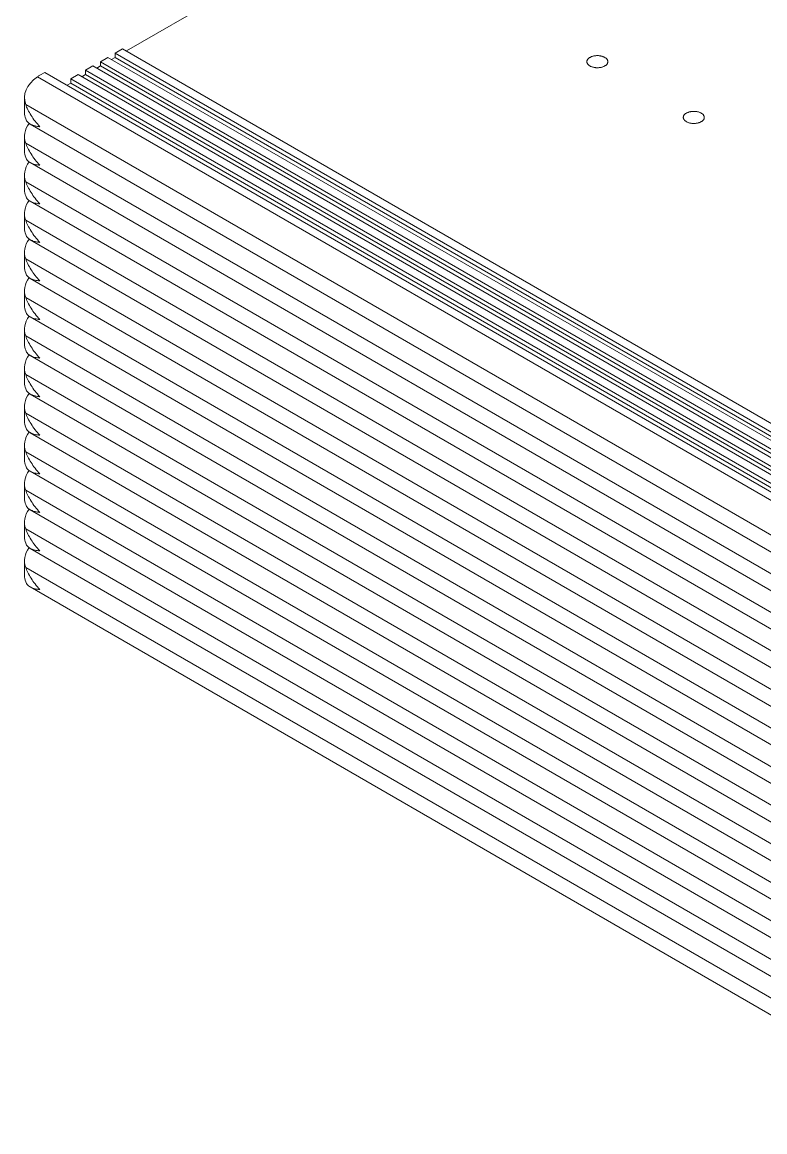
# Model space of a CAD drawing. Header units: millimetres. Extents: x 15 to 405, y 6 to 293.
# Drawn here: x 57.56 to 81.16, y 58.75 to 93.99 of the extents above; entities that cross this region are included whole.
import ezdxf

# ---------------------------------------------------------------- set-up
doc = ezdxf.new("R2010")
doc.units = ezdxf.units.MM

msp = doc.modelspace()

# ---------------------------------------------------------------- linework, layer by layer
at = {"color": 7, "linetype": 'Continuous', "lineweight": 18}
for p, q in [((89.396, 109.538), (60.876, 93.073)), ((60.523, 93.005), (60.758, 93.141)), ((103.892, 68.241), (60.758, 93.141)), ((60.051, 92.733), (60.287, 92.869)), ((103.185, 67.833), (60.051, 92.733)), ((60.051, 92.733), (60.051, 92.597)), ((103.42, 67.969), (60.287, 92.869)), ((60.523, 92.869), (60.405, 92.801)), ((103.656, 68.105), (60.523, 93.005)), ((60.523, 93.005), (60.523, 92.869)), ((103.656, 67.969), (60.523, 92.869)), ((58.283, 92.393), (58.127, 92.303)), ((102.595, 66.812), (58.283, 92.393)), ((59.108, 92.189), (59.344, 92.325)), ((102.478, 67.425), (59.344, 92.325)), ((59.58, 92.325), (59.462, 92.257)), ((59.58, 92.461), (59.815, 92.597)), ((102.713, 67.561), (59.58, 92.461)), ((59.58, 92.461), (59.58, 92.325)), ((102.713, 67.425), (59.58, 92.325)), ((102.949, 67.697), (59.815, 92.597)), ((60.051, 92.597), (59.933, 92.529)), ((103.185, 67.697), (60.051, 92.597)), ((102.357, 66.678), (58.05, 92.255)), ((59.108, 92.053), (58.991, 91.985)), ((59.108, 92.189), (59.108, 92.053)), ((102.242, 67.289), (59.108, 92.189)), ((102.242, 67.152), (59.108, 92.053)), ((57.639, 91.584), (57.639, 91.116)), ((100.907, 66.416), (57.677, 91.373)), ((57.821, 90.753), (100.503, 66.113)), ((57.639, 90.36), (57.639, 89.891)), ((100.907, 65.191), (57.677, 90.148)), ((57.821, 89.528), (100.503, 64.888)), ((57.639, 89.135), (57.639, 88.666)), ((100.907, 63.966), (57.677, 88.923)), ((57.821, 88.303), (100.503, 63.663)), ((57.639, 87.91), (57.639, 87.442)), ((100.907, 62.742), (57.677, 87.698)), ((57.821, 87.078), (100.503, 62.439)), ((57.639, 86.685), (57.639, 86.217)), ((100.907, 61.517), (57.677, 86.473)), ((57.821, 85.853), (100.503, 61.214)), ((57.639, 85.46), (57.639, 84.992)), ((100.907, 60.292), (57.677, 85.249)), ((57.821, 84.629), (100.503, 59.989)), ((57.639, 84.236), (57.639, 83.767)), ((100.907, 59.067), (57.677, 84.024)), ((57.821, 83.404), (100.503, 58.764)), ((57.639, 83.011), (57.639, 82.542)), ((100.907, 57.842), (57.677, 82.799)), ((57.821, 82.179), (100.503, 57.539)), ((57.639, 81.786), (57.639, 81.318)), ((100.907, 56.618), (57.677, 81.574)), ((57.821, 80.954), (100.503, 56.315)), ((57.639, 80.561), (57.639, 80.093)), ((100.907, 55.393), (57.677, 80.349)), ((57.821, 79.729), (100.503, 55.09)), ((57.639, 79.336), (57.639, 78.868)), ((100.907, 54.168), (57.677, 79.124)), ((57.821, 78.505), (100.503, 53.865)), ((57.639, 78.111), (57.639, 77.643)), ((100.907, 52.943), (57.677, 77.9)), ((57.821, 77.28), (100.503, 52.64)), ((57.639, 76.887), (57.639, 76.418)), ((100.907, 51.718), (57.677, 76.675)), ((57.821, 76.055), (100.503, 51.415))]:
    msp.add_line(p, q, dxfattribs=at)
at = {"color": 7, "linetype": 'Continuous', "lineweight": 18, "flags": 128}
for points in [[(76.079, 92.869), (76.064, 92.877), (76.048, 92.885), (76.031, 92.892), (76.014, 92.899), (75.995, 92.904), (75.977, 92.91), (75.957, 92.914), (75.938, 92.918), (75.918, 92.921), (75.897, 92.923), (75.877, 92.925), (75.856, 92.926), (75.835, 92.926), (75.815, 92.925), (75.794, 92.924), (75.774, 92.921), (75.754, 92.919), (75.734, 92.915), (75.714, 92.911), (75.696, 92.906), (75.677, 92.9), (75.66, 92.894), (75.643, 92.887), (75.627, 92.879), (75.611, 92.871), (75.597, 92.863), (75.583, 92.854), (75.571, 92.844), (75.559, 92.834), (75.549, 92.824), (75.54, 92.813), (75.532, 92.802), (75.525, 92.791), (75.52, 92.779), (75.515, 92.767), (75.512, 92.756), (75.51, 92.744), (75.51, 92.732), (75.511, 92.72), (75.513, 92.708), (75.516, 92.696), (75.521, 92.684), (75.527, 92.673), (75.534, 92.662), (75.542, 92.651), (75.552, 92.64), (75.562, 92.63), (75.574, 92.62), (75.587, 92.61), (75.6, 92.601), (75.615, 92.593), (75.63, 92.585), (75.647, 92.578), (75.664, 92.571), (75.682, 92.565), (75.7, 92.559), (75.719, 92.555), (75.739, 92.55), (75.759, 92.547), (75.779, 92.544), (75.799, 92.542), (75.82, 92.541), (75.841, 92.541), (75.861, 92.541), (75.882, 92.542), (75.902, 92.544), (75.923, 92.546), (75.943, 92.55), (75.962, 92.554), (75.981, 92.558), (76, 92.563), (76.018, 92.569), (76.035, 92.576), (76.052, 92.583), (76.068, 92.591), (76.083, 92.599), (76.096, 92.608), (76.109, 92.617), (76.121, 92.627), (76.132, 92.637), (76.142, 92.648), (76.151, 92.659), (76.158, 92.67), (76.164, 92.681), (76.169, 92.693), (76.173, 92.705), (76.175, 92.717), (76.176, 92.729), (76.176, 92.741), (76.175, 92.753), (76.172, 92.765), (76.168, 92.776), (76.163, 92.788), (76.156, 92.799), (76.149, 92.81), (76.14, 92.821), (76.13, 92.832), (76.119, 92.842), (76.106, 92.851), (76.093, 92.861), (76.079, 92.869)], [(79.143, 91.1), (79.128, 91.109), (79.112, 91.116), (79.095, 91.123), (79.078, 91.13), (79.06, 91.136), (79.041, 91.141), (79.022, 91.145), (79.002, 91.149), (78.982, 91.152), (78.962, 91.154), (78.941, 91.156), (78.92, 91.157), (78.9, 91.157), (78.879, 91.156), (78.858, 91.155), (78.838, 91.153), (78.818, 91.15), (78.798, 91.146), (78.779, 91.142), (78.76, 91.137), (78.741, 91.131), (78.724, 91.125), (78.707, 91.118), (78.691, 91.111), (78.675, 91.103), (78.661, 91.094), (78.647, 91.085), (78.635, 91.075), (78.624, 91.065), (78.613, 91.055), (78.604, 91.044), (78.596, 91.033), (78.589, 91.022), (78.584, 91.01), (78.579, 90.999), (78.576, 90.987), (78.574, 90.975), (78.574, 90.963), (78.575, 90.951), (78.577, 90.939), (78.58, 90.927), (78.585, 90.915), (78.591, 90.904), (78.598, 90.893), (78.606, 90.882), (78.616, 90.871), (78.626, 90.861), (78.638, 90.851), (78.651, 90.842), (78.664, 90.833), (78.679, 90.824), (78.695, 90.816), (78.711, 90.809), (78.728, 90.802), (78.746, 90.796), (78.764, 90.791), (78.783, 90.786), (78.803, 90.782), (78.823, 90.778), (78.843, 90.776), (78.863, 90.774), (78.884, 90.772), (78.905, 90.772), (78.925, 90.772), (78.946, 90.773), (78.967, 90.775), (78.987, 90.777), (79.007, 90.781), (79.026, 90.785), (79.046, 90.789), (79.064, 90.795), (79.082, 90.801), (79.099, 90.807), (79.116, 90.814), (79.132, 90.822), (79.147, 90.83), (79.161, 90.839), (79.174, 90.849), (79.186, 90.858), (79.196, 90.869), (79.206, 90.879), (79.215, 90.89), (79.222, 90.901), (79.228, 90.913), (79.233, 90.924), (79.237, 90.936), (79.239, 90.948), (79.241, 90.96), (79.24, 90.972), (79.239, 90.984), (79.236, 90.996), (79.232, 91.007), (79.227, 91.019), (79.22, 91.03), (79.213, 91.041), (79.204, 91.052), (79.194, 91.063), (79.183, 91.073), (79.17, 91.082), (79.157, 91.092), (79.143, 91.1)]]:
    msp.add_lwpolyline(points, dxfattribs=at)
at = {"color": 7, "linetype": 'Continuous', "lineweight": 18}
msp.add_arc((58.872, 91.01), 1.493, 119.9678, 123.423, dxfattribs=at)
for centre, major_axis, ratio, start_param, end_param in [((59.305, 91.626), (1.666, 0.066), 0.601897, 2.399682, 3.331294), ((59.305, 91.074), (1.666, -0.06), 0.551575, 3.161583, 3.375086), ((59.305, 90.402), (1.666, 0.066), 0.601897, 2.694769, 3.331294), ((59.305, 89.849), (1.666, -0.06), 0.551575, 3.161583, 3.375086), ((59.305, 89.177), (1.666, 0.066), 0.601897, 2.694769, 3.331294), ((59.305, 88.624), (1.666, -0.06), 0.551575, 3.161583, 3.375086), ((59.305, 87.952), (1.666, 0.066), 0.601897, 2.694769, 3.331294), ((59.305, 87.4), (1.666, -0.06), 0.551575, 3.161583, 3.375086), ((59.305, 86.727), (1.666, 0.066), 0.601897, 2.694769, 3.331294), ((59.305, 86.175), (1.666, -0.06), 0.551575, 3.161583, 3.375086), ((59.305, 85.502), (1.666, 0.066), 0.601897, 2.694769, 3.331294), ((59.305, 84.95), (1.666, -0.06), 0.551575, 3.161583, 3.375086), ((59.305, 84.278), (1.666, 0.066), 0.601897, 2.694769, 3.331294), ((59.305, 83.725), (1.666, -0.06), 0.551575, 3.161583, 3.375086), ((59.305, 83.053), (1.666, 0.066), 0.601897, 2.694778, 3.331294), ((59.305, 82.5), (1.666, -0.06), 0.551575, 3.161583, 3.375086), ((59.305, 81.828), (1.666, 0.066), 0.601897, 2.694778, 3.331294), ((59.305, 81.276), (1.666, -0.06), 0.551575, 3.161583, 3.375086), ((59.305, 80.603), (1.666, 0.066), 0.601897, 2.694778, 3.331294), ((59.305, 80.051), (1.666, -0.06), 0.551575, 3.161583, 3.375086), ((59.305, 79.378), (1.666, 0.066), 0.601897, 2.694778, 3.331294), ((59.305, 78.826), (1.666, -0.06), 0.551575, 3.161583, 3.375086), ((59.305, 78.153), (1.666, 0.066), 0.601897, 2.694778, 3.331294), ((59.305, 77.601), (1.666, -0.06), 0.551575, 3.161583, 3.375086), ((59.305, 76.929), (1.666, 0.066), 0.601897, 2.694778, 3.331294), ((59.305, 76.376), (1.666, -0.06), 0.551575, 3.161583, 3.375086)]:
    msp.add_ellipse(centre, major_axis=major_axis, ratio=ratio, start_param=start_param, end_param=end_param, dxfattribs=at)
for points in [[(57.677, 91.373), (57.694, 91.323), (57.718, 91.268), (57.775, 91.151), (57.81, 91.09), (57.886, 90.968), (57.928, 90.907), (58.021, 90.787), (58.073, 90.727), (58.127, 90.67)], [(57.677, 90.92), (57.694, 90.874), (57.718, 90.839), (57.775, 90.78), (57.81, 90.757), (57.886, 90.72), (57.928, 90.706), (58.021, 90.684), (58.073, 90.676), (58.127, 90.67)], [(57.677, 90.148), (57.694, 90.099), (57.718, 90.043), (57.775, 89.926), (57.81, 89.865), (57.886, 89.743), (57.928, 89.682), (58.021, 89.562), (58.073, 89.502), (58.127, 89.445)], [(57.677, 89.695), (57.694, 89.649), (57.718, 89.614), (57.775, 89.555), (57.81, 89.532), (57.886, 89.495), (57.928, 89.481), (58.021, 89.459), (58.073, 89.451), (58.127, 89.445)], [(57.677, 88.923), (57.694, 88.874), (57.718, 88.818), (57.775, 88.702), (57.81, 88.64), (57.886, 88.518), (57.928, 88.457), (58.021, 88.337), (58.073, 88.277), (58.127, 88.22)], [(57.677, 88.471), (57.694, 88.425), (57.718, 88.389), (57.775, 88.331), (57.81, 88.307), (57.886, 88.27), (57.928, 88.256), (58.021, 88.234), (58.073, 88.226), (58.127, 88.22)], [(57.677, 87.698), (57.694, 87.649), (57.718, 87.594), (57.775, 87.477), (57.81, 87.415), (57.886, 87.293), (57.928, 87.233), (58.021, 87.112), (58.073, 87.052), (58.127, 86.995)], [(57.677, 87.246), (57.694, 87.2), (57.718, 87.165), (57.775, 87.106), (57.81, 87.083), (57.886, 87.045), (57.928, 87.031), (58.021, 87.009), (58.073, 87.001), (58.127, 86.995)], [(57.677, 86.473), (57.694, 86.424), (57.718, 86.369), (57.775, 86.252), (57.81, 86.19), (57.886, 86.069), (57.928, 86.008), (58.021, 85.888), (58.073, 85.828), (58.127, 85.771)], [(57.677, 86.021), (57.694, 85.975), (57.718, 85.94), (57.775, 85.881), (57.81, 85.858), (57.886, 85.821), (57.928, 85.807), (58.021, 85.784), (58.073, 85.776), (58.127, 85.771)], [(57.677, 85.249), (57.694, 85.199), (57.718, 85.144), (57.775, 85.027), (57.81, 84.966), (57.886, 84.844), (57.928, 84.783), (58.021, 84.663), (58.073, 84.603), (58.127, 84.546)], [(57.677, 84.796), (57.694, 84.75), (57.718, 84.715), (57.775, 84.656), (57.81, 84.633), (57.886, 84.596), (57.928, 84.582), (58.021, 84.56), (58.073, 84.552), (58.127, 84.546)], [(57.677, 84.024), (57.694, 83.975), (57.718, 83.919), (57.775, 83.802), (57.81, 83.741), (57.886, 83.619), (57.928, 83.558), (58.021, 83.438), (58.073, 83.378), (58.127, 83.321)], [(57.677, 83.571), (57.694, 83.525), (57.718, 83.49), (57.775, 83.431), (57.81, 83.408), (57.886, 83.371), (57.928, 83.357), (58.021, 83.335), (58.073, 83.327), (58.127, 83.321)], [(57.677, 82.799), (57.694, 82.75), (57.718, 82.694), (57.775, 82.578), (57.81, 82.516), (57.886, 82.394), (57.928, 82.333), (58.021, 82.213), (58.073, 82.153), (58.127, 82.096)], [(57.677, 82.346), (57.694, 82.301), (57.718, 82.265), (57.775, 82.207), (57.81, 82.183), (57.886, 82.146), (57.928, 82.132), (58.021, 82.11), (58.073, 82.102), (58.127, 82.096)], [(57.677, 81.574), (57.694, 81.525), (57.718, 81.469), (57.775, 81.353), (57.81, 81.291), (57.886, 81.169), (57.928, 81.108), (58.021, 80.988), (58.073, 80.928), (58.127, 80.871)], [(57.677, 81.122), (57.694, 81.076), (57.718, 81.041), (57.775, 80.982), (57.81, 80.959), (57.886, 80.921), (57.928, 80.907), (58.021, 80.885), (58.073, 80.877), (58.127, 80.871)], [(57.677, 80.349), (57.694, 80.3), (57.718, 80.245), (57.775, 80.128), (57.81, 80.066), (57.886, 79.945), (57.928, 79.884), (58.021, 79.763), (58.073, 79.704), (58.127, 79.647)], [(57.677, 79.897), (57.694, 79.851), (57.718, 79.816), (57.775, 79.757), (57.81, 79.734), (57.886, 79.697), (57.928, 79.683), (58.021, 79.66), (58.073, 79.652), (58.127, 79.647)], [(57.677, 79.124), (57.694, 79.075), (57.718, 79.02), (57.775, 78.903), (57.81, 78.842), (57.886, 78.72), (57.928, 78.659), (58.021, 78.539), (58.073, 78.479), (58.127, 78.422)], [(57.677, 78.672), (57.694, 78.626), (57.718, 78.591), (57.775, 78.532), (57.81, 78.509), (57.886, 78.472), (57.928, 78.458), (58.021, 78.436), (58.073, 78.428), (58.127, 78.422)], [(57.677, 77.9), (57.694, 77.851), (57.718, 77.795), (57.775, 77.678), (57.81, 77.617), (57.886, 77.495), (57.928, 77.434), (58.021, 77.314), (58.073, 77.254), (58.127, 77.197)], [(57.677, 77.447), (57.694, 77.401), (57.718, 77.366), (57.775, 77.307), (57.81, 77.284), (57.886, 77.247), (57.928, 77.233), (58.021, 77.211), (58.073, 77.203), (58.127, 77.197)], [(57.677, 76.675), (57.694, 76.626), (57.718, 76.57), (57.775, 76.454), (57.81, 76.392), (57.886, 76.27), (57.928, 76.209), (58.021, 76.089), (58.073, 76.029), (58.127, 75.972)], [(57.677, 76.222), (57.694, 76.177), (57.718, 76.141), (57.775, 76.083), (57.81, 76.059), (57.886, 76.022), (57.928, 76.008), (58.021, 75.986), (58.073, 75.978), (58.127, 75.972)]]:
    msp.add_open_spline(points, degree=3, knots=[0, 0, 0, 0, 0.25, 0.25, 0.5, 0.5, 0.75, 0.75, 1, 1, 1, 1], dxfattribs=at)

doc.saveas('drawing.dxf')
